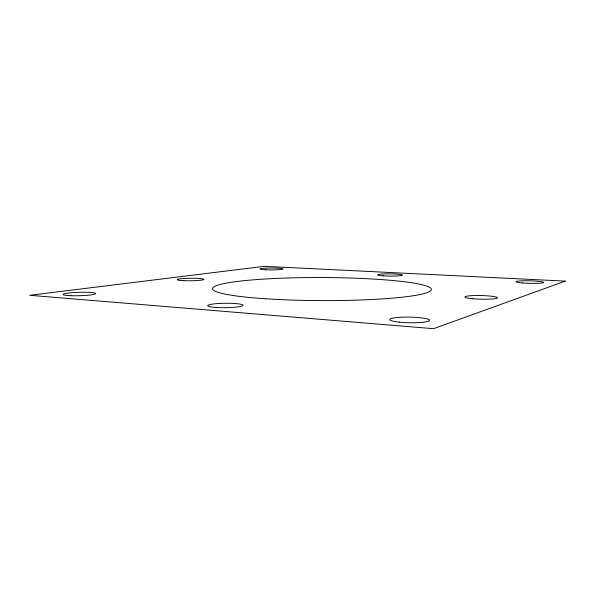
<?xml version="1.0" encoding="UTF-8"?>
<svg xmlns="http://www.w3.org/2000/svg" width="595" height="595" viewBox="0 0 595 595"><rect width="100%" height="100%" fill="white"/><g stroke="black" fill="none" stroke-linecap="round" stroke-linejoin="round"><path stroke-width="0.89" d="M565.25 281.123L433.554 328.685L29.75 295.299L264.306 266.315L565.25 281.123M399.275 322.133A19.895 2.811 1.1 0 0 429.531 320.355A19.895 2.811 1.1 0 0 400.13 317.276A19.895 2.811 1.1 0 0 399.275 322.133M70.857 295.7A16.333 1.703 -1.6 0 0 95.706 293.618A16.333 1.703 -1.6 0 0 71.579 292.733A16.333 1.703 -1.6 0 0 70.857 295.7M522.782 282.982A13.849 1.264 1.5 0 0 543.674 282.461A13.849 1.264 1.5 0 0 523.042 280.803A13.849 1.264 1.5 0 0 522.782 282.982M265.69 269.78A11.424 0.937 -0.1 0 0 282.863 268.947A11.424 0.937 -0.1 0 0 265.757 268.152A11.424 0.937 -0.1 0 0 265.69 269.78M216.119 307.437A17.612 2.194 -0.6 0 0 242.983 305.339A17.612 2.194 -0.6 0 0 217.034 303.621A17.612 2.194 -0.6 0 0 216.119 307.437M383.321 275.835A12.376 1.093 0.6 0 0 402.436 275.173A12.376 1.093 0.6 0 0 384.467 273.945A12.376 1.093 0.6 0 0 383.321 275.835M472.899 298.735A16.296 1.815 1.4 0 0 497.517 297.812A16.296 1.815 1.4 0 0 473.27 295.596A16.296 1.815 1.4 0 0 472.899 298.735M183.825 280.662A13.365 1.242 -0.6 0 0 203.929 279.367A13.365 1.242 -0.6 0 0 183.937 278.505A13.365 1.242 -0.6 0 0 183.825 280.662M265.444 298.75A109.428 11.536 0.2 0 0 431.368 289.661A109.428 11.536 0.2 0 0 269.066 278.78A109.428 11.536 0.2 0 0 265.444 298.75"/></g></svg>
